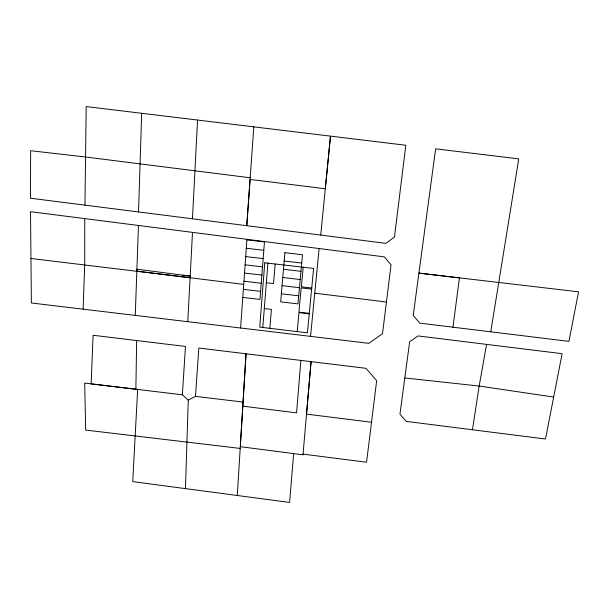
<?xml version="1.0" encoding="UTF-8"?>
<svg xmlns="http://www.w3.org/2000/svg" width="609" height="609" viewBox="0 0 609 609"><rect width="100%" height="100%" fill="white"/><g stroke="black" fill="none" stroke-linecap="round" stroke-linejoin="round"><path stroke-width="0.91" d="M84.727 218.601L84.712 264.641L83.121 309.182M84.963 205.157L86.189 106.575L405.822 145.246L394.465 237.03L385.893 243.349L30.45 198.229L30.648 150.712L85.58 157L250.2 177.775M135.876 389.25L136.644 340.545L93.078 335.262L91.152 383.876L182.365 394.799L188.265 400.121L185.456 488.631M141.684 113.282L138.54 211.947M135.267 315.416L138.464 225.467L30.526 211.688L31.364 302.985L368.894 343.347L382.528 333.603L391.039 264.892L384.355 256.869L138.464 225.467M197.544 120.042L192.467 218.783M30.968 258.482L190.099 277.742L182.807 276.813L182.906 275.161L190.183 276.128L190.099 277.742L243.714 284.388M187.755 321.689L192.505 232.387M237.289 495.49L246.036 353.783L311.07 361.639L302.993 454.801L240.304 446.694L246.036 353.783L198.846 348.059L195.474 396.375L188.265 400.121M182.365 394.799L185.471 346.437L136.644 340.545M253.816 126.862L246.774 225.688L250.086 179.442L325.313 188.767L330.481 136.134L320.745 235.066M240.608 328.007L246.919 239.314M262.791 327.482L267.907 263.149M269.863 328.327L271.416 309.395L264.291 308.55M275.154 263.986L273.54 283.573L266.346 282.728M300.869 360.414L296.575 412.872L242.831 406.165M293.652 453.598L289.595 502.425L132.732 481.62L137.657 389.448L84.681 383.091L85.679 430.076L240.205 448.422M297.215 331.601L298.973 312.653L309.227 313.871M303.183 267.222L301.371 286.816L311.724 288.027M310.544 336.381L319.116 248.548M452.959 327.216L459.437 277.879L418.916 273.121L578.55 291.81L568.943 341.367L419.73 323.135L413.229 315.378L435.641 148.832L518.754 158.88L490.763 331.821M472.462 429.764L479.154 386.045L486.583 344.389L562.122 353.684L545.489 439.013L406.233 421.39L399.953 414.15L409.667 341.763L417.995 335.924L486.583 344.389M404.802 377.961L479.154 386.045L553.672 397.053M246.881 239.916L264.458 241.918L259.99 299.422L242.785 297.398M246.287 248.274L263.804 250.284M245.693 256.587L263.157 258.597M284.175 261.017L301.721 263.042M245.107 264.846L262.517 266.864M283.467 269.285L300.96 271.309M244.521 273.06L261.878 275.078M282.766 277.506L300.207 279.531M243.935 281.221L261.246 283.238M282.066 285.674L299.453 287.699M311.618 289.123L301.158 287.905L298.92 312.12L309.281 313.346M243.364 289.336L260.614 291.353M281.373 293.789L298.707 295.822M195.474 396.375L243.06 402.077M182.807 276.813L136.858 271.096L136.926 269.17L190.183 276.128M314.769 293.195L386.426 302.018M371.513 422.25L306.533 414.12L311.07 361.639L365.925 368.3L376.674 380.64L366.557 462.231L303.061 454.124M264.77 262.791L259.731 327.117L307.4 332.818L313.612 268.424L264.77 262.791M284.883 252.705L280.68 301.858L297.968 303.899L302.49 254.722L284.883 252.705"/></g></svg>
